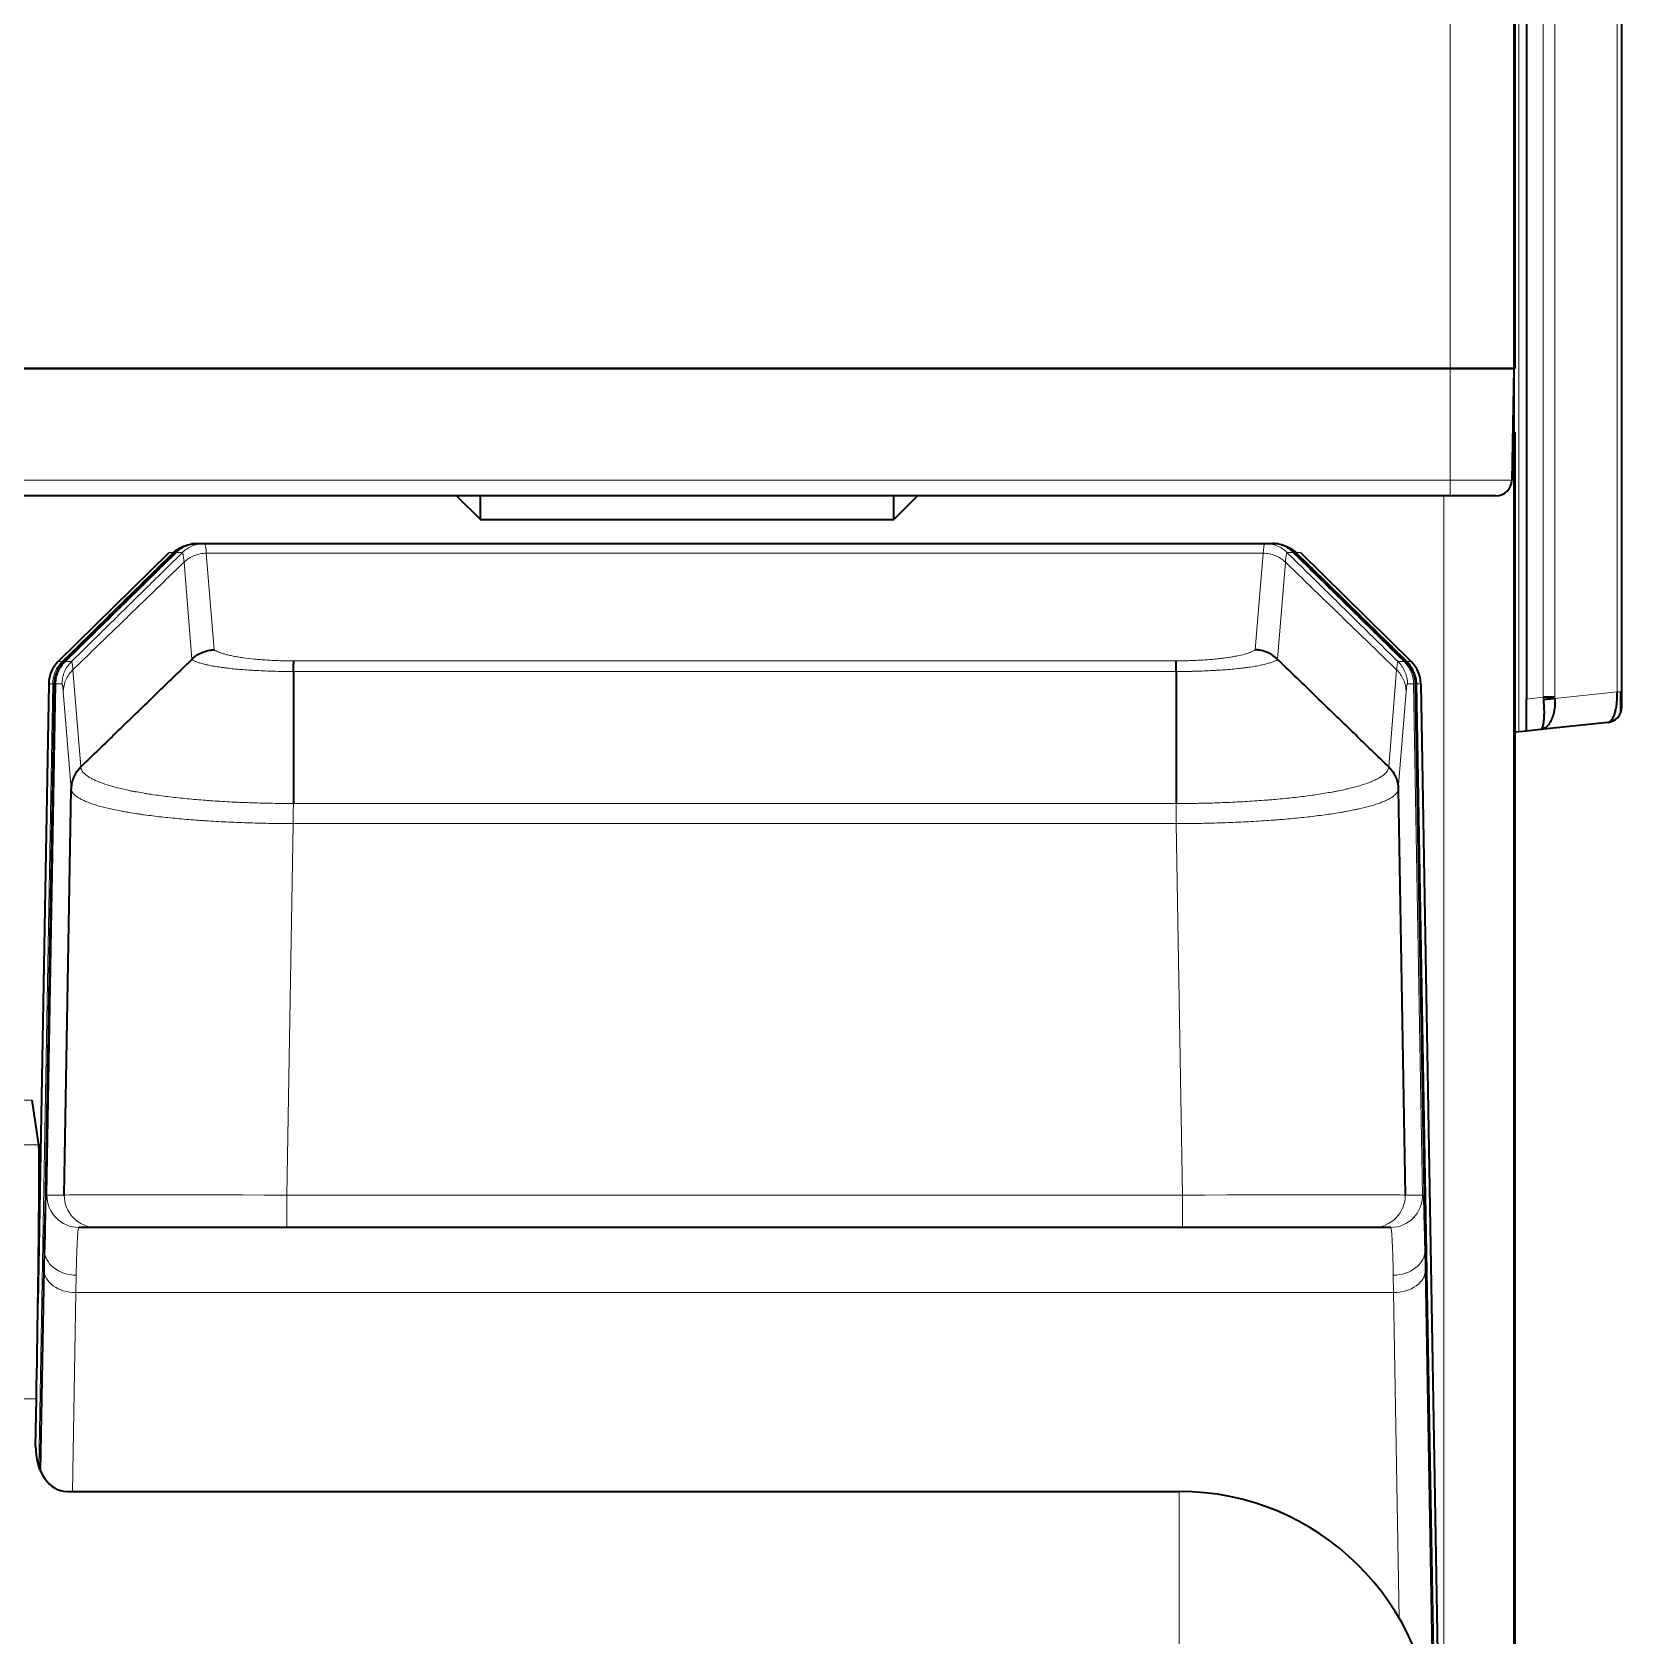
# Model space of a CAD drawing. Header units: inches. Extents: x -1096 to 3103, y -191 to 3207.
# Drawn here: x 1747.4 to 1797.4, y 1223.3 to 1273.7 of the extents above; entities that cross this region are included whole.
import ezdxf

# ---------------------------------------------------------------- set-up
doc = ezdxf.new("R2010")
doc.units = ezdxf.units.IN

msp = doc.modelspace()

# ---------------------------------------------------------------- linework, layer by layer
at = {"lineweight": 35}
for p, q in [((1793.964, 1895.141), (1793.964, 1263.141)), ((1794.364, 1364.29), (1794.364, 1252.753)), ((1797.364, 1252.977), (1797.364, 1349.812)), ((1794, 1321.141), (1794, 1265.141)), ((1794, 1265.141), (1794, 1263.141)), ((1791.964, 1263.141), (1654.793, 1263.141)), ((1654.793, 1263.141), (1791.964, 1263.141)), ((1793.964, 1263.141), (1791.964, 1263.141)), ((1791.964, 1263.141), (1793.964, 1263.141)), ((1793.964, 1263.141), (1793.903, 1259.632)), ((1793.964, 1263.149), (1793.964, 1122.55)), ((1794, 1263.141), (1793.964, 1263.141)), ((1793.964, 1261.141), (1794, 1261.141)), ((1794, 1261.141), (1794, 1259.141)), ((1791.964, 1259.141), (1654.793, 1259.141)), ((1760.714, 1259.141), (1761.464, 1258.391)), ((1761.464, 1258.391), (1761.464, 1259.141)), ((1774.464, 1258.391), (1775.214, 1259.141)), ((1774.464, 1258.391), (1774.464, 1259.141)), ((1793.403, 1259.141), (1791.964, 1259.141)), ((1794, 1259.141), (1794, 1203.141)), ((1761.464, 1258.391), (1774.464, 1258.391)), ((1752.378, 1257.641), (1752.5, 1257.641)), ((1752.602, 1257.641), (1752.792, 1257.641)), ((1752.792, 1257.641), (1786.137, 1257.641)), ((1786.137, 1257.641), (1786.327, 1257.641)), ((1786.428, 1257.641), (1786.551, 1257.641)), ((1748.19, 1253.928), (1751.677, 1257.354)), ((1787.252, 1257.354), (1790.738, 1253.928)), ((1747.891, 1253.232), (1747.551, 1233.763)), ((1748.066, 1253.232), (1747.755, 1235.443)), ((1790.863, 1253.232), (1791.174, 1235.443)), ((1791.037, 1253.232), (1791.947, 1201.158)), ((1797.364, 1252.511), (1797.364, 1252.977)), ((1794.364, 1251.746), (1794.364, 1252.753)), ((1796.917, 1252.014), (1794.799, 1251.791)), ((1794.119, 1251.72), (1794, 1251.707)), ((1794.364, 1251.746), (1794.119, 1251.72)), ((1794.799, 1251.791), (1794.364, 1251.746)), ((1748.38, 1237.158), (1748.599, 1249.919)), ((1790.329, 1249.919), (1790.548, 1237.158)), ((1747.577, 1238.738), (1747.367, 1240.146)), ((1749.38, 1236.141), (1748.836, 1236.141)), ((1755.378, 1236.141), (1749.38, 1236.141)), ((1783.55, 1236.141), (1755.378, 1236.141)), ((1789.549, 1236.141), (1783.55, 1236.141)), ((1790.093, 1236.141), (1789.549, 1236.141)), ((1747.744, 1234.815), (1747.755, 1235.443)), ((1791.174, 1235.443), (1791.185, 1234.815)), ((1747.633, 1228.475), (1747.744, 1234.815)), ((1791.185, 1234.815), (1791.729, 1203.623)), ((1747.478, 1229.264), (1747.504, 1230.749)), ((1748.459, 1227.841), (1783.439, 1227.841))]:
    msp.add_line(p, q, dxfattribs=at)
at = {"lineweight": 13}
for p, q in [((1791.964, 1636.623), (1791.964, 1263.141)), ((1794.889, 1364.281), (1794.889, 1252.808)), ((1795.252, 1364.281), (1795.252, 1252.808)), ((1794.119, 1350.567), (1794.119, 1251.72)), ((1797.218, 1252.977), (1797.218, 1349.812)), ((1793.964, 1265.141), (1794, 1265.141)), ((1791.964, 1259.632), (1791.964, 1263.141)), ((1654.793, 1259.632), (1791.964, 1259.632)), ((1791.964, 1259.141), (1791.964, 1259.632)), ((1791.964, 1259.632), (1793.903, 1259.632)), ((1791.764, 1211.598), (1791.764, 1259.148)), ((1794, 1259.141), (1793.964, 1259.141)), ((1751.799, 1257.354), (1751.677, 1257.354)), ((1752.091, 1257.354), (1751.901, 1257.354)), ((1752.395, 1254.002), (1752.146, 1257.055)), ((1786.082, 1257.337), (1752.846, 1257.337)), ((1752.846, 1257.337), (1753.094, 1254.299)), ((1785.835, 1254.299), (1786.082, 1257.337)), ((1786.782, 1257.055), (1786.533, 1254.002)), ((1787.028, 1257.354), (1786.838, 1257.354)), ((1787.252, 1257.354), (1787.129, 1257.354)), ((1748.19, 1253.928), (1748.314, 1253.928)), ((1748.365, 1253.928), (1748.415, 1253.928)), ((1748.415, 1253.928), (1748.605, 1253.928)), ((1748.649, 1253.67), (1748.898, 1250.618)), ((1783.344, 1253.615), (1755.585, 1253.615)), ((1755.602, 1253.95), (1783.344, 1253.95)), ((1790.031, 1250.618), (1790.28, 1253.67)), ((1790.323, 1253.928), (1790.514, 1253.928)), ((1790.514, 1253.928), (1790.564, 1253.928)), ((1790.615, 1253.928), (1790.738, 1253.928)), ((1748.015, 1253.232), (1747.585, 1228.594)), ((1748.116, 1253.232), (1747.836, 1237.158)), ((1748.015, 1253.232), (1747.891, 1253.232)), ((1748.116, 1253.232), (1748.066, 1253.232)), ((1748.306, 1253.232), (1748.116, 1253.232)), ((1748.598, 1249.934), (1748.349, 1252.987)), ((1790.579, 1252.987), (1790.331, 1249.934)), ((1790.812, 1253.232), (1790.622, 1253.232)), ((1790.812, 1253.232), (1791.093, 1237.158)), ((1790.863, 1253.232), (1790.812, 1253.232)), ((1791.037, 1253.232), (1790.914, 1253.232)), ((1790.914, 1253.232), (1791.823, 1201.158)), ((1797.218, 1252.977), (1795.253, 1252.77)), ((1797.218, 1252.977), (1797.364, 1252.977)), ((1794.889, 1252.808), (1794.364, 1252.753)), ((1755.585, 1249.467), (1783.344, 1249.467)), ((1755.578, 1248.835), (1755.378, 1237.158)), ((1783.35, 1248.835), (1755.578, 1248.835)), ((1783.55, 1237.158), (1783.35, 1248.835)), ((1747.367, 1240.146), (1305.561, 1240.146)), ((1305.352, 1238.738), (1747.577, 1238.738)), ((1747.836, 1237.158), (1748.38, 1237.158)), ((1755.378, 1237.158), (1755.378, 1236.141)), ((1755.378, 1237.158), (1783.55, 1237.158)), ((1783.55, 1237.158), (1783.55, 1236.141)), ((1790.548, 1237.158), (1791.093, 1237.158)), ((1748.755, 1234.64), (1748.744, 1234.09)), ((1790.185, 1234.09), (1790.174, 1234.64)), ((1748.744, 1234.09), (1748.635, 1227.84)), ((1790.185, 1234.09), (1748.744, 1234.09)), ((1790.363, 1223.848), (1790.185, 1234.09)), ((1747.504, 1230.749), (1305.425, 1230.749)), ((1783.439, 1133.952), (1783.439, 1227.841))]:
    msp.add_line(p, q, dxfattribs=at)
at = {"lineweight": 35}
for centre, radius, start, end in [((1793.403, 1259.641), 0.5, 270, 359), ((1796.864, 1252.511), 0.5, 276, 0), ((1783.439, 1219.841), 8, 1, 90)]:
    msp.add_arc(centre, radius, start, end, dxfattribs=at)
for centre, major_axis, ratio, start_param, end_param in [((1748.891, 1253.215), (-1, 0), 0.999848, 5.48906, 6.265732), ((1790.037, 1253.215), (-1, 0), 0.999848, 3.159046, 3.935717), ((1747.434, 1230.749), (0.14, 8), 0.008726, 4.712541, 6.230978), ((1748.478, 1229.255), (0.037, 1.414), 0.706986, 1.583136, 3.160102)]:
    msp.add_ellipse(centre, major_axis=major_axis, ratio=ratio, start_param=start_param, end_param=end_param, dxfattribs=at)
at = {"lineweight": 13}
for centre, major_axis, ratio, start_param, end_param in [((1749.599, 1249.902), (0.997, 0.072), 0.981331, 2.273997, 3.050738), ((1789.33, 1249.902), (-0.997, 0.071), 0.981154, 3.232022, 4.008786), ((1748.836, 1237.141), (0, 1), 0.999848, 1.553343, 3.141593), ((1748.835, 1237.141), (-0.126, 0.992), 0.999845, 1.427137, 3.015348), ((1747.673, 1227.843), (0.163, 9.315), 0.016171, 0.000282, 0.00234), ((1749.38, 1237.141), (0, 1), 0.999848, 1.553343, 3.141593), ((1755.38, 1237.141), (-7.001, 0.017), 0.002492, 4.712652, 6.265695), ((1783.549, 1237.141), (7.001, 0.017), 0.002492, 0.01749, 1.570534), ((1789.549, 1237.141), (0, 1), 0.999848, 3.141593, 4.729842), ((1790.093, 1237.141), (0, 1), 0.999848, 3.141593, 4.729842), ((1790.093, 1237.141), (0.126, 0.992), 0.999845, 3.267837, 4.856048), ((1791.25, 1228.122), (-0.158, 9.036), 0.016419, 6.28081, 6.282899), ((1748.755, 1235.425), (-1, 0.017), 0.785567, 0, 1.584508), ((1790.174, 1235.425), (1, 0.017), 0.785567, 4.698678, 6.283185), ((1748.744, 1234.797), (-1, 0.017), 0.707053, 0, 1.583137), ((1790.185, 1234.797), (1, 0.017), 0.707053, 4.700048, 6.283185)]:
    msp.add_ellipse(centre, major_axis=major_axis, ratio=ratio, start_param=start_param, end_param=end_param, dxfattribs=at)
for points, knots in [([(1751.799, 1257.354), (1751.846, 1257.399), (1751.896, 1257.44), (1752.004, 1257.511), (1752.062, 1257.542), (1752.182, 1257.591), (1752.244, 1257.609), (1752.371, 1257.634), (1752.436, 1257.641), (1752.5, 1257.641)], [0, 0, 0, 0, 0.25, 0.25, 0.5, 0.5, 0.75, 0.75, 1, 1, 1, 1]), ([(1751.901, 1257.354), (1751.947, 1257.399), (1751.997, 1257.44), (1752.106, 1257.511), (1752.163, 1257.542), (1752.283, 1257.591), (1752.345, 1257.609), (1752.472, 1257.634), (1752.537, 1257.641), (1752.602, 1257.641)], [0, 0, 0, 0, 0.25, 0.25, 0.5, 0.5, 0.75, 0.75, 1, 1, 1, 1]), ([(1752.091, 1257.354), (1752.137, 1257.399), (1752.188, 1257.44), (1752.296, 1257.511), (1752.353, 1257.542), (1752.473, 1257.591), (1752.536, 1257.609), (1752.663, 1257.634), (1752.727, 1257.641), (1752.792, 1257.641)], [0, 0, 0, 0, 0.25, 0.25, 0.5, 0.5, 0.75, 0.75, 1, 1, 1, 1]), ([(1752.792, 1257.641), (1752.795, 1257.641), (1752.797, 1257.639), (1752.801, 1257.633), (1752.804, 1257.628), (1752.808, 1257.615), (1752.811, 1257.607), (1752.816, 1257.588), (1752.818, 1257.577), (1752.823, 1257.552), (1752.825, 1257.538), (1752.829, 1257.506), (1752.831, 1257.488), (1752.836, 1257.451), (1752.838, 1257.43), (1752.842, 1257.386), (1752.844, 1257.362), (1752.846, 1257.337)], [0, 0, 0, 0, 0.125, 0.125, 0.25, 0.25, 0.375, 0.375, 0.5, 0.5, 0.625, 0.625, 0.75, 0.75, 0.875, 0.875, 1, 1, 1, 1]), ([(1786.082, 1257.337), (1786.084, 1257.362), (1786.087, 1257.386), (1786.091, 1257.43), (1786.093, 1257.451), (1786.098, 1257.488), (1786.1, 1257.506), (1786.104, 1257.538), (1786.106, 1257.552), (1786.11, 1257.577), (1786.113, 1257.588), (1786.118, 1257.607), (1786.12, 1257.615), (1786.125, 1257.628), (1786.127, 1257.633), (1786.132, 1257.639), (1786.134, 1257.641), (1786.137, 1257.641)], [0, 0, 0, 0, 0.125, 0.125, 0.25, 0.25, 0.375, 0.375, 0.5, 0.5, 0.625, 0.625, 0.75, 0.75, 0.875, 0.875, 1, 1, 1, 1]), ([(1786.837, 1257.354), (1786.791, 1257.399), (1786.741, 1257.44), (1786.633, 1257.511), (1786.575, 1257.542), (1786.455, 1257.591), (1786.393, 1257.609), (1786.266, 1257.634), (1786.201, 1257.641), (1786.137, 1257.641)], [0, 0, 0, 0, 0.25, 0.25, 0.5, 0.5, 0.75, 0.75, 1, 1, 1, 1]), ([(1787.028, 1257.354), (1786.982, 1257.399), (1786.931, 1257.44), (1786.823, 1257.511), (1786.766, 1257.542), (1786.646, 1257.591), (1786.584, 1257.609), (1786.457, 1257.634), (1786.392, 1257.641), (1786.327, 1257.641)], [0, 0, 0, 0, 0.25, 0.25, 0.5, 0.5, 0.75, 0.75, 1, 1, 1, 1]), ([(1786.428, 1257.641), (1786.493, 1257.641), (1786.558, 1257.634), (1786.685, 1257.609), (1786.747, 1257.591), (1786.867, 1257.542), (1786.924, 1257.511), (1787.033, 1257.44), (1787.083, 1257.399), (1787.129, 1257.354)], [0, 0, 0, 0, 0.25, 0.25, 0.5, 0.5, 0.75, 0.75, 1, 1, 1, 1]), ([(1752.146, 1257.055), (1752.142, 1257.104), (1752.138, 1257.148), (1752.131, 1257.204), (1752.129, 1257.221), (1752.125, 1257.252), (1752.122, 1257.266), (1752.118, 1257.291), (1752.115, 1257.302), (1752.11, 1257.321), (1752.108, 1257.329), (1752.103, 1257.341), (1752.101, 1257.346), (1752.096, 1257.352), (1752.094, 1257.354), (1752.091, 1257.354)], [0, 0, 0, 0, 0.25, 0.25, 0.375, 0.375, 0.5, 0.5, 0.625, 0.625, 0.75, 0.75, 0.875, 0.875, 1, 1, 1, 1]), ([(1752.146, 1257.054), (1752.193, 1257.099), (1752.243, 1257.139), (1752.351, 1257.209), (1752.408, 1257.239), (1752.528, 1257.287), (1752.59, 1257.306), (1752.717, 1257.331), (1752.782, 1257.337), (1752.846, 1257.337)], [0, 0, 0, 0, 0.25, 0.25, 0.5, 0.5, 0.75, 0.75, 1, 1, 1, 1]), ([(1786.782, 1257.055), (1786.736, 1257.099), (1786.686, 1257.139), (1786.578, 1257.209), (1786.52, 1257.239), (1786.401, 1257.287), (1786.338, 1257.306), (1786.212, 1257.33), (1786.147, 1257.337), (1786.082, 1257.337)], [0, 0, 0, 0, 0.25, 0.25, 0.5, 0.5, 0.75, 0.75, 1, 1, 1, 1]), ([(1786.838, 1257.354), (1786.832, 1257.354), (1786.828, 1257.348), (1786.821, 1257.329), (1786.818, 1257.321), (1786.813, 1257.302), (1786.811, 1257.291), (1786.806, 1257.266), (1786.804, 1257.252), (1786.8, 1257.221), (1786.798, 1257.204), (1786.794, 1257.167), (1786.791, 1257.146), (1786.787, 1257.103), (1786.784, 1257.079), (1786.782, 1257.055)], [0, 0, 0, 0, 0.25, 0.25, 0.375, 0.375, 0.5, 0.5, 0.625, 0.625, 0.75, 0.75, 0.875, 0.875, 1, 1, 1, 1]), ([(1755.585, 1253.615), (1755.582, 1253.615), (1755.579, 1253.615), (1755.573, 1253.615), (1755.564, 1253.615), (1755.544, 1253.615), (1755.504, 1253.615), (1755.423, 1253.616), (1755.355, 1253.617), (1755.218, 1253.62), (1755.127, 1253.622), (1754.992, 1253.625), (1754.948, 1253.627), (1754.858, 1253.63), (1754.814, 1253.631), (1754.681, 1253.636), (1754.593, 1253.64), (1754.484, 1253.645), (1754.462, 1253.646), (1754.419, 1253.648), (1754.397, 1253.65), (1754.333, 1253.653), (1754.291, 1253.656), (1754.165, 1253.663), (1754.083, 1253.669), (1753.924, 1253.682), (1753.845, 1253.688), (1753.693, 1253.703), (1753.619, 1253.71), (1753.51, 1253.723), (1753.475, 1253.727), (1753.405, 1253.736), (1753.371, 1253.741), (1753.27, 1253.754), (1753.143, 1253.774), (1753.026, 1253.795), (1752.944, 1253.811), (1752.917, 1253.817), (1752.865, 1253.828), (1752.839, 1253.834), (1752.79, 1253.846), (1752.766, 1253.852), (1752.72, 1253.864), (1752.653, 1253.882), (1752.556, 1253.914), (1752.492, 1253.941), (1752.449, 1253.961), (1752.429, 1253.971), (1752.408, 1253.983), (1752.397, 1253.989), (1752.393, 1253.992), (1752.39, 1253.993), (1752.389, 1253.994), (1752.388, 1253.995), (1752.388, 1253.995)], [0, 0, 0, 0, 0.001953, 0.001953, 0.003906, 0.007813, 0.015625, 0.03125, 0.0625, 0.0625, 0.125, 0.125, 0.15625, 0.15625, 0.1875, 0.1875, 0.25, 0.25, 0.265625, 0.265625, 0.28125, 0.28125, 0.3125, 0.3125, 0.375, 0.375, 0.4375, 0.4375, 0.5, 0.5, 0.53125, 0.53125, 0.5625, 0.5625, 0.625, 0.6875, 0.6875, 0.71875, 0.71875, 0.75, 0.75, 0.78125, 0.78125, 0.8125, 0.875, 0.9375, 0.9375, 0.96875, 0.984375, 0.992187, 0.996094, 0.998047, 0.998047, 1, 1, 1, 1]), ([(1753.094, 1254.299), (1753.129, 1254.274), (1753.174, 1254.25), (1753.259, 1254.216), (1753.29, 1254.205), (1753.34, 1254.188), (1753.358, 1254.182), (1753.394, 1254.171), (1753.413, 1254.166), (1753.471, 1254.15), (1753.553, 1254.13), (1753.689, 1254.101), (1753.79, 1254.083), (1753.868, 1254.07), (1753.895, 1254.066), (1753.95, 1254.058), (1753.978, 1254.053), (1754.119, 1254.034), (1754.238, 1254.02), (1754.426, 1254.002), (1754.49, 1253.996), (1754.588, 1253.989), (1754.621, 1253.986), (1754.689, 1253.982), (1754.723, 1253.979), (1754.825, 1253.973), (1754.894, 1253.969), (1754.998, 1253.964), (1755.033, 1253.963), (1755.102, 1253.96), (1755.137, 1253.959), (1755.243, 1253.956), (1755.314, 1253.954), (1755.457, 1253.951), (1755.529, 1253.95), (1755.602, 1253.95)], [0, 0, 0, 0, 0.125, 0.125, 0.1875, 0.1875, 0.21875, 0.21875, 0.25, 0.25, 0.3125, 0.375, 0.4375, 0.4375, 0.46875, 0.46875, 0.5, 0.5, 0.625, 0.625, 0.6875, 0.6875, 0.71875, 0.71875, 0.75, 0.75, 0.8125, 0.8125, 0.84375, 0.84375, 0.875, 0.875, 0.9375, 0.9375, 1, 1, 1, 1]), ([(1783.344, 1253.95), (1783.38, 1253.95), (1783.416, 1253.951), (1783.488, 1253.951), (1783.523, 1253.952), (1783.63, 1253.954), (1783.701, 1253.956), (1783.841, 1253.961), (1783.91, 1253.963), (1784.048, 1253.97), (1784.117, 1253.974), (1784.218, 1253.98), (1784.252, 1253.982), (1784.319, 1253.987), (1784.352, 1253.99), (1784.45, 1253.997), (1784.513, 1254.003), (1784.637, 1254.015), (1784.698, 1254.022), (1784.816, 1254.035), (1784.874, 1254.043), (1784.958, 1254.054), (1784.986, 1254.059), (1785.04, 1254.067), (1785.067, 1254.071), (1785.119, 1254.08), (1785.144, 1254.084), (1785.194, 1254.093), (1785.218, 1254.097), (1785.336, 1254.121), (1785.422, 1254.14), (1785.518, 1254.167), (1785.537, 1254.172), (1785.573, 1254.183), (1785.59, 1254.188), (1785.64, 1254.205), (1785.701, 1254.228), (1785.751, 1254.251), (1785.797, 1254.275), (1785.817, 1254.287), (1785.835, 1254.299)], [0, 0, 0, 0, 0.03125, 0.03125, 0.0625, 0.0625, 0.125, 0.125, 0.1875, 0.1875, 0.25, 0.25, 0.28125, 0.28125, 0.3125, 0.3125, 0.375, 0.375, 0.4375, 0.4375, 0.5, 0.5, 0.53125, 0.53125, 0.5625, 0.5625, 0.59375, 0.59375, 0.625, 0.625, 0.75, 0.75, 0.78125, 0.78125, 0.8125, 0.8125, 0.875, 0.9375, 0.9375, 1, 1, 1, 1]), ([(1786.541, 1253.995), (1786.54, 1253.995), (1786.54, 1253.994), (1786.538, 1253.993), (1786.536, 1253.992), (1786.531, 1253.989), (1786.521, 1253.983), (1786.5, 1253.971), (1786.48, 1253.961), (1786.436, 1253.94), (1786.372, 1253.914), (1786.294, 1253.889), (1786.23, 1253.87), (1786.208, 1253.864), (1786.162, 1253.852), (1786.138, 1253.846), (1786.089, 1253.834), (1786.064, 1253.828), (1786.012, 1253.817), (1785.985, 1253.811), (1785.902, 1253.795), (1785.844, 1253.784), (1785.722, 1253.764), (1785.658, 1253.754), (1785.575, 1253.743), (1785.558, 1253.741), (1785.524, 1253.736), (1785.506, 1253.734), (1785.454, 1253.727), (1785.418, 1253.723), (1785.31, 1253.711), (1785.236, 1253.703), (1785.083, 1253.688), (1785.005, 1253.681), (1784.845, 1253.669), (1784.763, 1253.663), (1784.638, 1253.656), (1784.595, 1253.653), (1784.531, 1253.65), (1784.51, 1253.648), (1784.467, 1253.646), (1784.445, 1253.645), (1784.336, 1253.64), (1784.248, 1253.636), (1784.071, 1253.629), (1783.981, 1253.627), (1783.846, 1253.623), (1783.801, 1253.622), (1783.711, 1253.62), (1783.665, 1253.619), (1783.574, 1253.617), (1783.528, 1253.617), (1783.459, 1253.616), (1783.436, 1253.615), (1783.402, 1253.615), (1783.384, 1253.615), (1783.367, 1253.615), (1783.356, 1253.615), (1783.35, 1253.615), (1783.344, 1253.615)], [0, 0, 0, 0, 0.001953, 0.001953, 0.003906, 0.007813, 0.015625, 0.03125, 0.0625, 0.0625, 0.125, 0.1875, 0.1875, 0.21875, 0.21875, 0.25, 0.25, 0.28125, 0.28125, 0.3125, 0.3125, 0.375, 0.375, 0.4375, 0.4375, 0.453125, 0.453125, 0.46875, 0.46875, 0.5, 0.5, 0.5625, 0.5625, 0.625, 0.625, 0.6875, 0.6875, 0.71875, 0.71875, 0.734375, 0.734375, 0.75, 0.75, 0.8125, 0.8125, 0.875, 0.875, 0.90625, 0.90625, 0.9375, 0.9375, 0.96875, 0.96875, 0.984375, 0.984375, 0.992188, 0.996094, 0.996094, 1, 1, 1, 1]), ([(1748.314, 1253.928), (1748.268, 1253.883), (1748.226, 1253.833), (1748.153, 1253.726), (1748.121, 1253.669), (1748.07, 1253.55), (1748.051, 1253.488), (1748.023, 1253.361), (1748.016, 1253.297), (1748.015, 1253.232)], [0, 0, 0, 0, 0.25, 0.25, 0.5, 0.5, 0.75, 0.75, 1, 1, 1, 1]), ([(1748.415, 1253.928), (1748.369, 1253.883), (1748.327, 1253.833), (1748.254, 1253.726), (1748.223, 1253.669), (1748.172, 1253.55), (1748.152, 1253.488), (1748.125, 1253.361), (1748.117, 1253.297), (1748.116, 1253.232)], [0, 0, 0, 0, 0.25, 0.25, 0.5, 0.5, 0.75, 0.75, 1, 1, 1, 1]), ([(1748.605, 1253.928), (1748.559, 1253.883), (1748.518, 1253.833), (1748.444, 1253.726), (1748.413, 1253.669), (1748.362, 1253.55), (1748.342, 1253.488), (1748.315, 1253.361), (1748.308, 1253.297), (1748.306, 1253.232)], [0, 0, 0, 0, 0.25, 0.25, 0.5, 0.5, 0.75, 0.75, 1, 1, 1, 1]), ([(1748.649, 1253.67), (1748.603, 1253.626), (1748.561, 1253.577), (1748.488, 1253.472), (1748.457, 1253.416), (1748.405, 1253.299), (1748.386, 1253.238), (1748.358, 1253.114), (1748.351, 1253.05), (1748.349, 1252.987)], [0, 0, 0, 0, 0.25, 0.25, 0.5, 0.5, 0.75, 0.75, 1, 1, 1, 1]), ([(1748.605, 1253.928), (1748.607, 1253.927), (1748.609, 1253.926), (1748.613, 1253.92), (1748.615, 1253.916), (1748.619, 1253.904), (1748.621, 1253.897), (1748.625, 1253.881), (1748.627, 1253.871), (1748.63, 1253.85), (1748.632, 1253.838), (1748.636, 1253.811), (1748.637, 1253.797), (1748.641, 1253.765), (1748.642, 1253.748), (1748.646, 1253.711), (1748.647, 1253.691), (1748.649, 1253.67)], [0, 0, 0, 0, 0.125, 0.125, 0.25, 0.25, 0.375, 0.375, 0.5, 0.5, 0.625, 0.625, 0.75, 0.75, 0.875, 0.875, 1, 1, 1, 1]), ([(1790.28, 1253.67), (1790.28, 1253.681), (1790.281, 1253.691), (1790.283, 1253.711), (1790.284, 1253.72), (1790.286, 1253.748), (1790.288, 1253.765), (1790.291, 1253.797), (1790.293, 1253.812), (1790.297, 1253.838), (1790.298, 1253.85), (1790.302, 1253.871), (1790.304, 1253.881), (1790.308, 1253.897), (1790.31, 1253.904), (1790.313, 1253.916), (1790.315, 1253.92), (1790.318, 1253.924), (1790.319, 1253.925), (1790.321, 1253.927), (1790.322, 1253.928), (1790.323, 1253.928)], [0, 0, 0, 0, 0.0625, 0.0625, 0.125, 0.125, 0.25, 0.25, 0.375, 0.375, 0.5, 0.5, 0.625, 0.625, 0.75, 0.75, 0.875, 0.875, 0.9375, 0.9375, 1, 1, 1, 1]), ([(1790.28, 1253.67), (1790.326, 1253.626), (1790.367, 1253.577), (1790.441, 1253.472), (1790.472, 1253.416), (1790.523, 1253.299), (1790.543, 1253.238), (1790.571, 1253.114), (1790.578, 1253.05), (1790.579, 1252.987)], [0, 0, 0, 0, 0.25, 0.25, 0.5, 0.5, 0.75, 0.75, 1, 1, 1, 1]), ([(1790.622, 1253.232), (1790.621, 1253.297), (1790.614, 1253.361), (1790.586, 1253.488), (1790.567, 1253.55), (1790.516, 1253.669), (1790.484, 1253.726), (1790.411, 1253.833), (1790.369, 1253.883), (1790.323, 1253.928)], [0, 0, 0, 0, 0.25, 0.25, 0.5, 0.5, 0.75, 0.75, 1, 1, 1, 1]), ([(1790.514, 1253.928), (1790.56, 1253.883), (1790.601, 1253.833), (1790.675, 1253.726), (1790.706, 1253.669), (1790.757, 1253.55), (1790.777, 1253.488), (1790.804, 1253.361), (1790.811, 1253.297), (1790.812, 1253.232)], [0, 0, 0, 0, 0.25, 0.25, 0.5, 0.5, 0.75, 0.75, 1, 1, 1, 1]), ([(1790.615, 1253.928), (1790.661, 1253.883), (1790.703, 1253.833), (1790.776, 1253.726), (1790.807, 1253.669), (1790.858, 1253.55), (1790.878, 1253.488), (1790.905, 1253.361), (1790.913, 1253.297), (1790.914, 1253.232)], [0, 0, 0, 0, 0.25, 0.25, 0.5, 0.5, 0.75, 0.75, 1, 1, 1, 1]), ([(1748.349, 1252.987), (1748.346, 1253.027), (1748.343, 1253.062), (1748.338, 1253.107), (1748.336, 1253.121), (1748.333, 1253.146), (1748.331, 1253.158), (1748.327, 1253.178), (1748.325, 1253.187), (1748.322, 1253.203), (1748.32, 1253.21), (1748.314, 1253.226), (1748.31, 1253.231), (1748.306, 1253.232)], [0, 0, 0, 0, 0.25, 0.25, 0.375, 0.375, 0.5, 0.5, 0.625, 0.625, 0.75, 0.75, 1, 1, 1, 1]), ([(1790.622, 1253.232), (1790.618, 1253.231), (1790.614, 1253.226), (1790.609, 1253.21), (1790.607, 1253.203), (1790.603, 1253.187), (1790.601, 1253.178), (1790.598, 1253.158), (1790.596, 1253.146), (1790.593, 1253.121), (1790.591, 1253.108), (1790.586, 1253.062), (1790.583, 1253.027), (1790.579, 1252.987)], [0, 0, 0, 0, 0.25, 0.25, 0.375, 0.375, 0.5, 0.5, 0.625, 0.625, 0.75, 0.75, 1, 1, 1, 1]), ([(1794.889, 1252.808), (1794.889, 1252.807), (1794.89, 1252.804), (1794.89, 1252.8), (1794.89, 1252.797), (1794.891, 1252.795), (1794.89, 1252.792), (1794.89, 1252.79), (1794.89, 1252.787), (1794.89, 1252.785), (1794.891, 1252.783), (1794.891, 1252.78), (1794.891, 1252.777), (1794.891, 1252.774), (1794.892, 1252.769), (1794.892, 1252.763), (1794.893, 1252.755), (1794.894, 1252.744), (1794.894, 1252.737), (1794.895, 1252.733)], [0, 0, 0, 0, 0.061008, 0.110121, 0.14814, 0.178545, 0.209387, 0.250619, 0.273339, 0.299755, 0.330579, 0.366102, 0.406368, 0.451284, 0.500709, 0.585077, 0.696396, 0.834739, 1, 1, 1, 1]), ([(1748.9, 1250.602), (1748.902, 1250.592), (1748.904, 1250.582), (1748.909, 1250.563), (1748.919, 1250.533), (1748.935, 1250.505), (1748.973, 1250.447), (1749.009, 1250.409), (1749.1, 1250.335), (1749.156, 1250.298), (1749.254, 1250.243), (1749.29, 1250.225), (1749.346, 1250.198), (1749.366, 1250.19), (1749.406, 1250.172), (1749.427, 1250.163), (1749.533, 1250.12), (1749.628, 1250.086), (1749.834, 1250.021), (1749.945, 1249.99), (1750.187, 1249.929), (1750.316, 1249.9), (1750.489, 1249.864), (1750.525, 1249.857), (1750.596, 1249.843), (1750.705, 1249.823), (1750.818, 1249.803), (1750.934, 1249.784), (1750.973, 1249.777), (1751.052, 1249.765), (1751.092, 1249.758), (1751.214, 1249.74), (1751.296, 1249.728), (1751.548, 1249.694), (1751.722, 1249.673), (1751.991, 1249.643), (1752.082, 1249.633), (1752.267, 1249.615), (1752.361, 1249.606), (1752.552, 1249.589), (1752.649, 1249.581), (1752.796, 1249.57), (1752.846, 1249.566), (1752.945, 1249.558), (1752.996, 1249.555), (1753.248, 1249.537), (1753.452, 1249.525), (1753.71, 1249.512), (1753.762, 1249.51), (1753.866, 1249.505), (1753.918, 1249.503), (1754.075, 1249.497), (1754.181, 1249.493), (1754.392, 1249.486), (1754.499, 1249.483), (1754.713, 1249.478), (1754.821, 1249.476), (1755.038, 1249.472), (1755.147, 1249.47), (1755.366, 1249.468), (1755.475, 1249.467), (1755.585, 1249.467)], [0, 0, 0, 0, 0.015625, 0.015625, 0.03125, 0.0625, 0.0625, 0.125, 0.125, 0.1875, 0.1875, 0.21875, 0.21875, 0.234375, 0.234375, 0.25, 0.25, 0.3125, 0.3125, 0.375, 0.375, 0.4375, 0.4375, 0.453125, 0.453125, 0.46875, 0.5, 0.5, 0.515625, 0.515625, 0.53125, 0.53125, 0.5625, 0.5625, 0.625, 0.625, 0.65625, 0.65625, 0.6875, 0.6875, 0.71875, 0.71875, 0.734375, 0.734375, 0.75, 0.75, 0.8125, 0.8125, 0.828125, 0.828125, 0.84375, 0.84375, 0.875, 0.875, 0.90625, 0.90625, 0.9375, 0.9375, 0.96875, 0.96875, 1, 1, 1, 1]), ([(1783.344, 1249.467), (1783.358, 1249.467), (1783.371, 1249.467), (1783.399, 1249.467), (1783.44, 1249.467), (1783.481, 1249.467), (1783.563, 1249.468), (1783.617, 1249.469), (1783.726, 1249.47), (1783.781, 1249.471), (1783.89, 1249.472), (1783.944, 1249.472), (1784.053, 1249.474), (1784.107, 1249.475), (1784.216, 1249.477), (1784.27, 1249.478), (1784.432, 1249.482), (1784.539, 1249.485), (1784.858, 1249.496), (1785.068, 1249.505), (1785.481, 1249.526), (1785.684, 1249.538), (1785.984, 1249.559), (1786.083, 1249.566), (1786.231, 1249.577), (1786.28, 1249.581), (1786.378, 1249.589), (1786.426, 1249.594), (1786.666, 1249.615), (1786.852, 1249.633), (1787.12, 1249.663), (1787.208, 1249.673), (1787.38, 1249.694), (1787.465, 1249.705), (1787.714, 1249.74), (1787.873, 1249.764), (1788.103, 1249.802), (1788.178, 1249.815), (1788.288, 1249.835), (1788.324, 1249.842), (1788.396, 1249.856), (1788.431, 1249.863), (1788.535, 1249.884), (1788.602, 1249.899), (1788.7, 1249.921), (1788.732, 1249.928), (1788.795, 1249.943), (1788.825, 1249.95), (1788.977, 1249.988), (1789.089, 1250.02), (1789.296, 1250.085), (1789.391, 1250.118), (1789.498, 1250.162), (1789.519, 1250.171), (1789.56, 1250.188), (1789.579, 1250.197), (1789.636, 1250.224), (1789.671, 1250.242), (1789.77, 1250.295), (1789.826, 1250.332), (1789.918, 1250.406), (1789.955, 1250.444), (1789.987, 1250.493), (1789.993, 1250.503), (1790.004, 1250.523), (1790.017, 1250.552), (1790.026, 1250.582), (1790.028, 1250.602)], [0, 0, 0, 0, 0.003906, 0.003906, 0.007813, 0.015625, 0.015625, 0.03125, 0.03125, 0.046875, 0.046875, 0.0625, 0.0625, 0.078125, 0.078125, 0.09375, 0.09375, 0.125, 0.125, 0.1875, 0.1875, 0.25, 0.25, 0.28125, 0.28125, 0.296875, 0.296875, 0.3125, 0.3125, 0.375, 0.375, 0.40625, 0.40625, 0.4375, 0.4375, 0.5, 0.5, 0.53125, 0.53125, 0.546875, 0.546875, 0.5625, 0.5625, 0.59375, 0.59375, 0.609375, 0.609375, 0.625, 0.625, 0.6875, 0.6875, 0.75, 0.75, 0.765625, 0.765625, 0.78125, 0.78125, 0.8125, 0.8125, 0.875, 0.875, 0.9375, 0.9375, 0.953125, 0.953125, 0.96875, 1, 1, 1, 1]), ([(1755.578, 1248.835), (1755.464, 1248.835), (1755.349, 1248.836), (1755.119, 1248.839), (1755.004, 1248.84), (1754.776, 1248.845), (1754.663, 1248.847), (1754.438, 1248.852), (1754.326, 1248.855), (1754.103, 1248.862), (1753.993, 1248.866), (1753.773, 1248.874), (1753.664, 1248.879), (1753.338, 1248.894), (1753.124, 1248.905), (1752.859, 1248.922), (1752.806, 1248.926), (1752.702, 1248.933), (1752.65, 1248.937), (1752.495, 1248.948), (1752.393, 1248.956), (1752.193, 1248.972), (1752.094, 1248.98), (1751.9, 1248.998), (1751.805, 1249.007), (1751.523, 1249.036), (1751.341, 1249.056), (1751.077, 1249.089), (1750.99, 1249.1), (1750.863, 1249.118), (1750.821, 1249.123), (1750.738, 1249.135), (1750.616, 1249.154), (1750.497, 1249.173), (1750.382, 1249.192), (1750.344, 1249.199), (1750.27, 1249.212), (1750.233, 1249.219), (1750.052, 1249.252), (1749.917, 1249.28), (1749.665, 1249.338), (1749.549, 1249.368), (1749.335, 1249.43), (1749.238, 1249.462), (1749.128, 1249.503), (1749.106, 1249.511), (1749.065, 1249.528), (1749.045, 1249.536), (1748.986, 1249.562), (1748.95, 1249.579), (1748.85, 1249.631), (1748.793, 1249.666), (1748.702, 1249.737), (1748.631, 1249.808), (1748.603, 1249.882), (1748.599, 1249.919)], [0, 0, 0, 0, 0.03125, 0.03125, 0.0625, 0.0625, 0.09375, 0.09375, 0.125, 0.125, 0.15625, 0.15625, 0.1875, 0.1875, 0.25, 0.25, 0.265625, 0.265625, 0.28125, 0.28125, 0.3125, 0.3125, 0.34375, 0.34375, 0.375, 0.375, 0.4375, 0.4375, 0.46875, 0.46875, 0.484375, 0.484375, 0.5, 0.53125, 0.53125, 0.546875, 0.546875, 0.5625, 0.5625, 0.625, 0.625, 0.6875, 0.6875, 0.75, 0.75, 0.765625, 0.765625, 0.78125, 0.78125, 0.8125, 0.8125, 0.875, 0.875, 0.9375, 1, 1, 1, 1]), ([(1755.585, 1249.467), (1755.584, 1249.423), (1755.584, 1249.376), (1755.583, 1249.277), (1755.582, 1249.225), (1755.581, 1249.118), (1755.581, 1249.062), (1755.58, 1248.949), (1755.579, 1248.892), (1755.578, 1248.835)], [0, 0, 0, 0, 0.25, 0.25, 0.5, 0.5, 0.75, 0.75, 1, 1, 1, 1]), ([(1783.347, 1249.467), (1783.347, 1249.423), (1783.347, 1249.376), (1783.347, 1249.277), (1783.347, 1249.225), (1783.347, 1249.118), (1783.347, 1249.062), (1783.347, 1248.949), (1783.347, 1248.892), (1783.347, 1248.835)], [0, 0, 0, 0, 0.25, 0.25, 0.5, 0.5, 0.75, 0.75, 1, 1, 1, 1]), ([(1790.329, 1249.919), (1790.328, 1249.9), (1790.323, 1249.881), (1790.313, 1249.853), (1790.308, 1249.844), (1790.299, 1249.825), (1790.293, 1249.816), (1790.262, 1249.77), (1790.226, 1249.734), (1790.133, 1249.663), (1790.076, 1249.628), (1789.975, 1249.577), (1789.939, 1249.56), (1789.88, 1249.535), (1789.86, 1249.526), (1789.818, 1249.51), (1789.797, 1249.501), (1789.686, 1249.46), (1789.588, 1249.428), (1789.373, 1249.366), (1789.256, 1249.336), (1789.098, 1249.3), (1789.066, 1249.293), (1789, 1249.279), (1788.967, 1249.272), (1788.865, 1249.251), (1788.795, 1249.237), (1788.686, 1249.217), (1788.649, 1249.21), (1788.575, 1249.197), (1788.461, 1249.177), (1788.343, 1249.159), (1788.103, 1249.122), (1787.936, 1249.099), (1787.588, 1249.056), (1787.408, 1249.036), (1787.033, 1248.998), (1786.838, 1248.98), (1786.587, 1248.96), (1786.536, 1248.956), (1786.433, 1248.948), (1786.382, 1248.944), (1786.227, 1248.933), (1786.123, 1248.926), (1785.808, 1248.906), (1785.594, 1248.894), (1785.161, 1248.874), (1784.941, 1248.865), (1784.606, 1248.855), (1784.493, 1248.851), (1784.323, 1248.847), (1784.266, 1248.846), (1784.152, 1248.844), (1784.095, 1248.843), (1783.981, 1248.841), (1783.866, 1248.84), (1783.752, 1248.839), (1783.58, 1248.836), (1783.465, 1248.835), (1783.35, 1248.835)], [0, 0, 0, 0, 0.03125, 0.03125, 0.046875, 0.046875, 0.0625, 0.0625, 0.125, 0.125, 0.1875, 0.1875, 0.21875, 0.21875, 0.234375, 0.234375, 0.25, 0.25, 0.3125, 0.3125, 0.375, 0.375, 0.390625, 0.390625, 0.40625, 0.40625, 0.4375, 0.4375, 0.453125, 0.453125, 0.46875, 0.5, 0.5, 0.5625, 0.5625, 0.625, 0.625, 0.6875, 0.6875, 0.703125, 0.703125, 0.71875, 0.71875, 0.75, 0.75, 0.8125, 0.8125, 0.875, 0.875, 0.90625, 0.90625, 0.921875, 0.921875, 0.9375, 0.9375, 0.953125, 0.96875, 0.96875, 1, 1, 1, 1]), ([(1747.789, 1236.663), (1747.79, 1236.681), (1747.79, 1236.698), (1747.795, 1236.788), (1747.798, 1236.852), (1747.804, 1236.935), (1747.805, 1236.96), (1747.809, 1237.006), (1747.811, 1237.027), (1747.817, 1237.082), (1747.82, 1237.11), (1747.826, 1237.138), (1747.829, 1237.149), (1747.832, 1237.155), (1747.834, 1237.157), (1747.835, 1237.158), (1747.836, 1237.158)], [0, 0, 0, 0, 0.054904, 0.054904, 0.291178, 0.291178, 0.409315, 0.409315, 0.527452, 0.527452, 0.763726, 0.763726, 0.881863, 0.940932, 0.940932, 1, 1, 1, 1]), ([(1791.093, 1237.158), (1791.093, 1237.158), (1791.093, 1237.158), (1791.094, 1237.158), (1791.094, 1237.158), (1791.095, 1237.157), (1791.096, 1237.156), (1791.1, 1237.149), (1791.103, 1237.138), (1791.108, 1237.11), (1791.112, 1237.082), (1791.118, 1237.027), (1791.12, 1237.006), (1791.123, 1236.96), (1791.125, 1236.935), (1791.13, 1236.852), (1791.134, 1236.788), (1791.139, 1236.683), (1791.14, 1236.65), (1791.142, 1236.615)], [0, 0, 0, 0, 0.007047, 0.007047, 0.014094, 0.028189, 0.056378, 0.112755, 0.225511, 0.225511, 0.451022, 0.451022, 0.563777, 0.563777, 0.676533, 0.676533, 0.902044, 0.902044, 1, 1, 1, 1]), ([(1748.835, 1236.141), (1748.831, 1236.14), (1748.824, 1236.123), (1748.816, 1236.074), (1748.811, 1236.026), (1748.809, 1236.008), (1748.805, 1235.967), (1748.803, 1235.945), (1748.798, 1235.873), (1748.794, 1235.817), (1748.789, 1235.721), (1748.788, 1235.688), (1748.784, 1235.616), (1748.783, 1235.579), (1748.778, 1235.46), (1748.774, 1235.375), (1748.77, 1235.235), (1748.768, 1235.187), (1748.766, 1235.087), (1748.764, 1235.035), (1748.76, 1234.874), (1748.757, 1234.76), (1748.755, 1234.64)], [0, 0, 0, 0, 0.125, 0.25, 0.25, 0.3125, 0.3125, 0.375, 0.375, 0.5, 0.5, 0.5625, 0.5625, 0.625, 0.625, 0.75, 0.75, 0.8125, 0.8125, 0.875, 0.875, 1, 1, 1, 1]), ([(1790.174, 1234.64), (1790.171, 1234.76), (1790.169, 1234.874), (1790.165, 1235.035), (1790.163, 1235.087), (1790.16, 1235.187), (1790.159, 1235.235), (1790.154, 1235.375), (1790.151, 1235.46), (1790.146, 1235.579), (1790.144, 1235.616), (1790.141, 1235.688), (1790.139, 1235.721), (1790.134, 1235.817), (1790.131, 1235.873), (1790.123, 1235.969), (1790.12, 1236.01), (1790.112, 1236.074), (1790.105, 1236.123), (1790.097, 1236.14), (1790.093, 1236.141)], [0, 0, 0, 0, 0.125, 0.125, 0.1875, 0.1875, 0.25, 0.25, 0.375, 0.375, 0.4375, 0.4375, 0.5, 0.5, 0.625, 0.625, 0.75, 0.75, 0.875, 1, 1, 1, 1])]:
    msp.add_open_spline(points, degree=3, knots=knots, dxfattribs=at)
at = {"lineweight": 35}
for points, knots in [([(1751.851, 1257.354), (1751.897, 1257.399), (1751.947, 1257.44), (1752.056, 1257.511), (1752.113, 1257.542), (1752.233, 1257.591), (1752.295, 1257.609), (1752.422, 1257.634), (1752.487, 1257.641), (1752.552, 1257.641)], [0, 0, 0, 0, 0.25, 0.25, 0.5, 0.5, 0.75, 0.75, 1, 1, 1, 1]), ([(1787.078, 1257.354), (1787.032, 1257.399), (1786.981, 1257.44), (1786.873, 1257.511), (1786.816, 1257.542), (1786.696, 1257.591), (1786.633, 1257.609), (1786.506, 1257.634), (1786.442, 1257.641), (1786.377, 1257.641)], [0, 0, 0, 0, 0.25, 0.25, 0.5, 0.5, 0.75, 0.75, 1, 1, 1, 1]), ([(1752.392, 1253.999), (1752.439, 1254.045), (1752.539, 1254.128), (1752.654, 1254.191), (1752.775, 1254.242), (1752.837, 1254.262), (1752.932, 1254.283), (1752.964, 1254.288), (1753.013, 1254.294), (1753.037, 1254.296), (1753.062, 1254.297), (1753.074, 1254.298), (1753.078, 1254.298), (1753.086, 1254.298), (1753.09, 1254.299), (1753.094, 1254.299)], [0, 0, 0, 0, 0.25, 0.5, 0.5, 0.75, 0.75, 0.875, 0.875, 0.9375, 0.96875, 0.96875, 0.984375, 0.984375, 1, 1, 1, 1]), ([(1786.537, 1253.999), (1786.491, 1254.045), (1786.44, 1254.086), (1786.359, 1254.141), (1786.331, 1254.158), (1786.274, 1254.189), (1786.244, 1254.204), (1786.154, 1254.242), (1786.092, 1254.262), (1785.997, 1254.282), (1785.965, 1254.288), (1785.916, 1254.294), (1785.892, 1254.296), (1785.867, 1254.297), (1785.855, 1254.298), (1785.851, 1254.298), (1785.843, 1254.298), (1785.839, 1254.299), (1785.835, 1254.299)], [0, 0, 0, 0, 0.25, 0.25, 0.375, 0.375, 0.5, 0.5, 0.75, 0.75, 0.875, 0.875, 0.9375, 0.96875, 0.96875, 0.984375, 0.984375, 1, 1, 1, 1]), ([(1748.365, 1253.928), (1748.318, 1253.883), (1748.277, 1253.833), (1748.204, 1253.726), (1748.172, 1253.669), (1748.121, 1253.55), (1748.101, 1253.488), (1748.074, 1253.361), (1748.067, 1253.297), (1748.066, 1253.232)], [0, 0, 0, 0, 0.25, 0.25, 0.5, 0.5, 0.75, 0.75, 1, 1, 1, 1]), ([(1755.585, 1253.615), (1755.586, 1253.658), (1755.587, 1253.699), (1755.59, 1253.772), (1755.591, 1253.805), (1755.594, 1253.862), (1755.596, 1253.886), (1755.599, 1253.925), (1755.6, 1253.94), (1755.602, 1253.95)], [0, 0, 0, 0, 0.25, 0.25, 0.5, 0.5, 0.75, 0.75, 1, 1, 1, 1]), ([(1783.344, 1253.615), (1783.344, 1253.658), (1783.344, 1253.699), (1783.344, 1253.772), (1783.344, 1253.805), (1783.344, 1253.862), (1783.344, 1253.886), (1783.344, 1253.925), (1783.344, 1253.94), (1783.344, 1253.95)], [0, 0, 0, 0, 0.25, 0.25, 0.5, 0.5, 0.75, 0.75, 1, 1, 1, 1]), ([(1790.564, 1253.928), (1790.61, 1253.883), (1790.652, 1253.833), (1790.725, 1253.726), (1790.756, 1253.669), (1790.808, 1253.55), (1790.827, 1253.488), (1790.855, 1253.361), (1790.862, 1253.297), (1790.863, 1253.232)], [0, 0, 0, 0, 0.25, 0.25, 0.5, 0.5, 0.75, 0.75, 1, 1, 1, 1]), ([(1797.333, 1252.338), (1797.333, 1252.337), (1797.333, 1252.361), (1797.333, 1252.452), (1797.333, 1252.571), (1797.333, 1252.686), (1797.333, 1252.825), (1797.334, 1252.924), (1797.334, 1252.977)], [0, 0, 0, 0, 0.241087, 0.485054, 0.610022, 0.737677, 0.868108, 1, 1, 1, 1]), ([(1795.253, 1252.77), (1795.253, 1252.77), (1795.253, 1252.77), (1795.255, 1252.739), (1795.257, 1252.677), (1795.256, 1252.587), (1795.25, 1252.498), (1795.239, 1252.411), (1795.224, 1252.328), (1795.203, 1252.248), (1795.179, 1252.172), (1795.15, 1252.102), (1795.117, 1252.037), (1795.081, 1251.979), (1795.041, 1251.927), (1794.998, 1251.883), (1794.952, 1251.847), (1794.904, 1251.82), (1794.853, 1251.8), (1794.817, 1251.793), (1794.799, 1251.791)], [0, 0, 0, 0, 0.000002, 0.000002, 0.062502, 0.125002, 0.187502, 0.250002, 0.312501, 0.375001, 0.437501, 0.500001, 0.562501, 0.625001, 0.687501, 0.750001, 0.8125, 0.875, 0.9375, 1, 1, 1, 1]), ([(1794.895, 1252.733), (1794.895, 1252.733), (1794.895, 1252.733), (1794.897, 1252.701), (1794.902, 1252.64), (1794.908, 1252.551), (1794.912, 1252.462), (1794.914, 1252.377), (1794.914, 1252.295), (1794.912, 1252.217), (1794.909, 1252.144), (1794.903, 1252.076), (1794.896, 1252.014), (1794.887, 1251.958), (1794.876, 1251.91), (1794.864, 1251.869), (1794.85, 1251.837), (1794.835, 1251.813), (1794.818, 1251.797), (1794.805, 1251.792), (1794.799, 1251.791)], [0, 0, 0, 0, 0.000006, 0.000006, 0.062506, 0.125006, 0.187505, 0.250005, 0.312504, 0.375004, 0.437504, 0.500003, 0.562503, 0.625002, 0.687502, 0.750002, 0.812501, 0.875001, 0.9375, 1, 1, 1, 1]), ([(1795.252, 1252.808), (1795.249, 1252.808), (1795.243, 1252.808), (1795.235, 1252.808), (1795.227, 1252.808), (1795.219, 1252.808), (1795.211, 1252.808), (1795.202, 1252.808), (1795.194, 1252.808), (1795.187, 1252.808), (1795.179, 1252.808), (1795.171, 1252.808), (1795.163, 1252.808), (1795.156, 1252.808), (1795.149, 1252.808), (1795.142, 1252.808), (1795.135, 1252.808), (1795.128, 1252.808), (1795.121, 1252.808), (1795.115, 1252.808), (1795.108, 1252.808), (1795.102, 1252.808), (1795.096, 1252.808), (1795.091, 1252.808), (1795.074, 1252.808), (1795.049, 1252.808), (1795.017, 1252.808), (1794.991, 1252.808), (1794.97, 1252.808), (1794.953, 1252.808), (1794.94, 1252.808), (1794.929, 1252.808), (1794.92, 1252.808), (1794.912, 1252.808), (1794.904, 1252.808), (1794.897, 1252.808), (1794.892, 1252.808), (1794.889, 1252.808)], [0, 0, 0, 0, 0.028772, 0.056905, 0.0844, 0.111255, 0.13747, 0.163047, 0.187985, 0.212284, 0.235943, 0.258964, 0.281345, 0.303087, 0.32419, 0.344653, 0.364478, 0.383663, 0.40221, 0.420117, 0.437384, 0.454013, 0.470003, 0.485354, 0.500066, 0.602573, 0.685887, 0.749997, 0.801286, 0.842952, 0.874985, 0.902913, 0.924984, 0.945435, 0.962485, 0.981109, 1, 1, 1, 1]), ([(1748.898, 1250.618), (1748.852, 1250.573), (1748.81, 1250.524), (1748.737, 1250.419), (1748.706, 1250.363), (1748.654, 1250.246), (1748.634, 1250.186), (1748.607, 1250.061), (1748.599, 1249.998), (1748.598, 1249.934)], [0, 0, 0, 0, 0.25, 0.25, 0.5, 0.5, 0.75, 0.75, 1, 1, 1, 1]), ([(1790.031, 1250.618), (1790.077, 1250.573), (1790.119, 1250.524), (1790.192, 1250.419), (1790.223, 1250.363), (1790.274, 1250.246), (1790.294, 1250.185), (1790.322, 1250.061), (1790.329, 1249.998), (1790.331, 1249.934)], [0, 0, 0, 0, 0.25, 0.25, 0.5, 0.5, 0.75, 0.75, 1, 1, 1, 1]), ([(1747.755, 1235.443), (1747.756, 1235.477), (1747.756, 1235.511), (1747.758, 1235.578), (1747.759, 1235.677), (1747.761, 1235.771), (1747.764, 1235.894), (1747.766, 1235.953), (1747.769, 1236.068), (1747.77, 1236.123), (1747.775, 1236.282), (1747.778, 1236.38), (1747.783, 1236.515), (1747.784, 1236.558), (1747.787, 1236.621), (1747.788, 1236.642), (1747.789, 1236.663)], [0, 0, 0, 0, 0.066355, 0.066355, 0.13271, 0.265419, 0.265419, 0.398129, 0.398129, 0.530838, 0.530838, 0.796258, 0.796258, 0.928967, 0.928967, 1, 1, 1, 1]), ([(1791.142, 1236.615), (1791.142, 1236.61), (1791.142, 1236.604), (1791.144, 1236.558), (1791.146, 1236.515), (1791.151, 1236.38), (1791.154, 1236.282), (1791.159, 1236.123), (1791.16, 1236.068), (1791.163, 1235.953), (1791.164, 1235.894), (1791.167, 1235.771), (1791.169, 1235.677), (1791.171, 1235.562), (1791.173, 1235.503), (1791.173, 1235.473), (1791.173, 1235.46), (1791.173, 1235.452), (1791.174, 1235.447), (1791.174, 1235.443)], [0, 0, 0, 0, 0.018405, 0.018405, 0.158633, 0.158633, 0.439089, 0.439089, 0.579316, 0.579316, 0.719544, 0.719544, 0.859772, 0.929886, 0.964943, 0.982472, 0.991236, 0.991236, 1, 1, 1, 1])]:
    msp.add_open_spline(points, degree=3, knots=knots, dxfattribs=at)
for points, degree in [([(1752.552, 1257.641), (1752.552, 1257.641), (1752.573, 1257.641), (1752.602, 1257.641)], 3), ([(1786.327, 1257.641), (1786.355, 1257.641), (1786.377, 1257.641), (1786.377, 1257.641)], 3), ([(1751.851, 1257.354), (1748.365, 1253.928)], 1), ([(1787.078, 1257.354), (1790.564, 1253.928)], 1), ([(1752.392, 1253.999), (1748.898, 1250.618)], 1), ([(1790.031, 1250.618), (1786.537, 1253.998)], 1), ([(1755.585, 1253.615), (1755.585, 1249.467)], 1), ([(1783.344, 1253.615), (1783.344, 1249.467)], 1), ([(1796.917, 1252.014), (1796.929, 1252.015), (1796.952, 1252.021), (1796.986, 1252.04), (1797.019, 1252.068), (1797.049, 1252.105), (1797.077, 1252.151), (1797.104, 1252.203), (1797.127, 1252.262), (1797.148, 1252.327), (1797.167, 1252.397), (1797.182, 1252.471), (1797.195, 1252.549), (1797.205, 1252.63), (1797.213, 1252.714), (1797.217, 1252.801), (1797.219, 1252.889), (1797.219, 1252.948), (1797.218, 1252.977)], 3), ([(1794.806, 1251.801), (1794.904, 1251.82), (1794.994, 1251.88)], 2)]:
    msp.add_open_spline(points, degree=degree, dxfattribs=at)
at = {"lineweight": 13}
for points, degree in [([(1751.799, 1257.354), (1748.314, 1253.928)], 1), ([(1748.415, 1253.928), (1751.901, 1257.354)], 1), ([(1748.605, 1253.928), (1752.091, 1257.354)], 1), ([(1748.649, 1253.67), (1752.146, 1257.055)], 1), ([(1751.901, 1257.354), (1751.872, 1257.354), (1751.851, 1257.354), (1751.851, 1257.354)], 3), ([(1790.28, 1253.67), (1786.782, 1257.055)], 1), ([(1790.323, 1253.928), (1786.838, 1257.354)], 1), ([(1787.078, 1257.354), (1787.078, 1257.354), (1787.056, 1257.354), (1787.028, 1257.354)], 3), ([(1787.028, 1257.354), (1790.514, 1253.928)], 1), ([(1787.129, 1257.354), (1790.615, 1253.928)], 1), ([(1795.252, 1252.808), (1795.252, 1252.789), (1795.253, 1252.77)], 2), ([(1748.898, 1250.618), (1748.899, 1250.613), (1748.9, 1250.608), (1748.9, 1250.602)], 3), ([(1790.028, 1250.602), (1790.029, 1250.607), (1790.03, 1250.613), (1790.031, 1250.618)], 3), ([(1748.599, 1249.919), (1748.599, 1249.924), (1748.598, 1249.929), (1748.598, 1249.934)], 3), ([(1790.331, 1249.934), (1790.33, 1249.929), (1790.33, 1249.924), (1790.329, 1249.919)], 3)]:
    msp.add_open_spline(points, degree=degree, dxfattribs=at)
at = {"lineweight": 35}
msp.add_rational_spline([(1795.253, 1252.77), (1795.157, 1252.756), (1795.031, 1252.743), (1794.895, 1252.733)], [1.04084697923, 0.98638317713, 0.986384340281, 1.04085046868], degree=3, dxfattribs=at)

doc.saveas('drawing.dxf')
